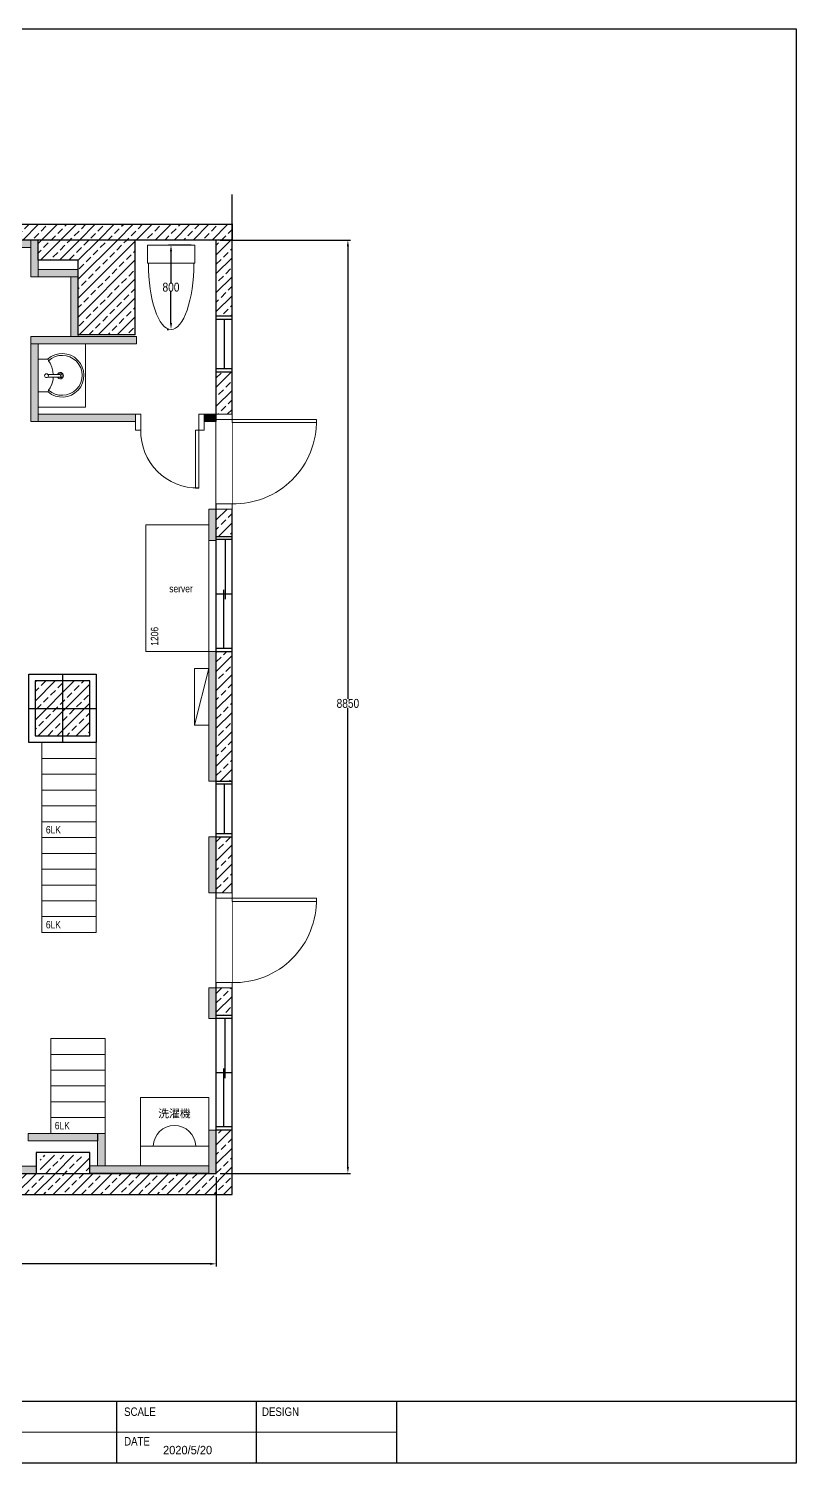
# Model space of a CAD drawing. Header units: millimetres. Extents: x -5127 to 14751, y -2750 to 19020.
# Drawn here: x 7470 to 14751, y -2750 to 10854 of the extents above; entities that cross this region are included whole.
import ezdxf

# ---------------------------------------------------------------- set-up
doc = ezdxf.new("R2010")
doc.units = ezdxf.units.MM
doc.set_wipeout_variables(frame=1)
doc.layers.add('1floor', color=252, linetype='Continuous')
doc.layers.add('1pillars', color=250, linetype='Continuous')
for name, color, linetype, lineweight in [('2furniture', 7, 'Continuous', 0), ('A-col-pattern', 8, 'Continuous', 0), ('A-desk', 250, 'Continuous', 15), ('dims', 8, 'Continuous', 0)]:
    doc.layers.add(name, color=color, linetype=linetype, lineweight=lineweight)
doc.styles.get("Standard").update_dxf_attribs({"font": 'ARIALN.TTF', "height": 70})
doc.dimstyles.new('mydim', dxfattribs={"dimscale": 1.2, "dimtxt": 70, "dimasz": 50, "dimexe": 20, "dimexo": 30, "dimgap": 0.09, "dimtad": 0, "dimtih": 1, "dimtoh": 1, "dimdec": 0, "dimzin": 0, "dimdsep": 46, "dimtxsty": 'Standard', "dimcen": 0, "dimclrd": 256, "dimclre": 256, "dimadec": 0, "dimazin": 0, "dimtfac": 1, "dimtdec": 0, "dimtofl": 0, "dimtmove": 0, "dimatfit": 3, "dimfxl": 1, "dimtolj": 1, "dimtzin": 0, "dimarcsym": 0})

# ---------------------------------------------------------------- blocks, each defined once
blk = doc.blocks.new('*U36')
at = {"layer": 'A-desk', "color": 0}
blk.add_lwpolyline([(-600, -300), (600, -300), (600, 300), (-600, 300)], close=True, dxfattribs=at)
blk = doc.blocks.new('*U22')
blk.add_wipeout([(0, 150), (402, 150), (900, 150), (900, 0), (0, 0)]).dxf.layer = 'A-col-pattern'
at = {"layer": 'A-col-pattern'}
for points in [[(50, 150), (80, 150), (80, 950), (50, 950)], [(0, 0), (50, 0), (50, 150), (0, 150)], [(850, 0), (900, 0), (900, 150), (850, 150)]]:
    blk.add_lwpolyline(points, close=True, dxfattribs=at)
blk.add_arc((68, 168), 782, 358.6506, 91.2877, dxfattribs=at)
blk = doc.blocks.new('*U72')
at = {"layer": '1floor'}
blk.add_hatch(color=113, dxfattribs=at).paths.add_polyline_path([(0, -18), (116, -18), (116, 52), (0, 52)])
at = {"layer": '1floor', "lineweight": 0}
blk.add_lwpolyline([(0, -18), (116, -18), (116, 52), (0, 52)], close=True, dxfattribs=at)
blk = doc.blocks.new('*D25')
at = {"layer": 'Defpoints', "color": 0}
for p in [(0, 0), (9250, 0), (9250, -858)]:
    blk.add_point(p, dxfattribs=at)
at = {"layer": 'dims', "lineweight": -2}
for p, q in [((0, -36), (0, -882)), ((9250, -36), (9250, -882)), ((60, -858), (4416, -858)), ((9190, -858), (4667, -858))]:
    blk.add_line(p, q, dxfattribs=at)
at = {"layer": 'dims'}
for points in [[(60, -848), (60, -868), (0, -858)], [(9190, -848), (9190, -868), (9250, -858)]]:
    blk.add_solid(points, dxfattribs=at)
at = {"layer": 'dims', "color": 0, "insert": (4542, -858), "char_height": 84, "attachment_point": 5}
blk.add_mtext('\\A1;9250', dxfattribs=at)
blk = doc.blocks.new('*D26')
at = {"layer": 'Defpoints', "color": 0}
for p in [(9250, 8850), (9250, 0), (10498, 0)]:
    blk.add_point(p, dxfattribs=at)
at = {"layer": 'dims', "lineweight": -2}
for p, q in [((9286, 8850), (10522, 8850)), ((10498, 8790), (10498, 4499)), ((10498, 60), (10498, 4413)), ((9286, 0), (10522, 0))]:
    blk.add_line(p, q, dxfattribs=at)
at = {"layer": 'dims'}
for points in [[(10488, 8790), (10508, 8790), (10498, 8850)], [(10488, 60), (10508, 60), (10498, 0)]]:
    blk.add_solid(points, dxfattribs=at)
at = {"layer": 'dims', "color": 0, "insert": (10498, 4456), "char_height": 84, "attachment_point": 5}
blk.add_mtext('\\A1;8850', dxfattribs=at)
blk = doc.blocks.new('*U65')
at = {"layer": '1floor'}
blk.add_hatch(color=113, dxfattribs=at).paths.add_polyline_path([(0, -18), (1002, -18), (1002, 52), (0, 52)])
at = {"layer": '1floor', "lineweight": 0}
blk.add_lwpolyline([(0, -18), (1002, -18), (1002, 52), (0, 52)], close=True, dxfattribs=at)
blk = doc.blocks.new('*U71')
at = {"layer": '1floor'}
blk.add_hatch(color=113, dxfattribs=at).paths.add_polyline_path([(0, -17.5), (350, -17.5), (350, 52.5), (0, 52.5)])
at = {"layer": '1floor', "lineweight": 0}
blk.add_lwpolyline([(0, -17.5), (350, -17.5), (350, 52.5), (0, 52.5)], close=True, dxfattribs=at)
blk = doc.blocks.new('*U70')
at = {"layer": '1floor'}
blk.add_hatch(color=113, dxfattribs=at).paths.add_polyline_path([(0, -18), (924, -18), (924, 52), (0, 52)])
at = {"layer": '1floor', "lineweight": 0}
blk.add_lwpolyline([(0, -18), (924, -18), (924, 52), (0, 52)], close=True, dxfattribs=at)
blk = doc.blocks.new('*D60')
at = {"layer": 'Defpoints', "color": 0}
for p in [(9046, 8803), (8820, 8003), (8821, 8003)]:
    blk.add_point(p, dxfattribs=at)
at = {"layer": 'dims', "lineweight": -2}
for p, q in [((9010, 8803), (8796, 8803)), ((8820, 8743), (8820, 8446)), ((8820, 8063), (8820, 8360)), ((8785, 8003), (8796, 8003))]:
    blk.add_line(p, q, dxfattribs=at)
at = {"layer": 'dims'}
for points in [[(8810, 8743), (8830, 8743), (8820, 8803)], [(8810, 8063), (8830, 8063), (8820, 8003)]]:
    blk.add_solid(points, dxfattribs=at)
at = {"layer": 'dims', "color": 0, "insert": (8820, 8403), "char_height": 84, "attachment_point": 5}
blk.add_mtext('\\A1;800', dxfattribs=at)
blk = doc.blocks.new('*U99')
blk.add_wipeout([(0, 150), (402, 150), (650, 150), (650, 0), (0, 0)]).dxf.layer = 'A-col-pattern'
at = {"layer": 'A-col-pattern'}
for points in [[(50, 150), (80, 150), (80, 700), (50, 700)], [(0, 0), (50, 0), (50, 150), (0, 150)], [(600, 0), (650, 0), (650, 150), (600, 150)]]:
    blk.add_lwpolyline(points, close=True, dxfattribs=at)
blk.add_arc((63, 163), 537, 358.6506, 91.2877, dxfattribs=at)
blk = doc.blocks.new('*U102')
at = {"layer": '1floor'}
blk.add_hatch(color=113, dxfattribs=at).paths.add_polyline_path([(0, -18), (7540, -18), (7540, 52), (0, 52)])
at = {"layer": '1floor', "lineweight": 0}
blk.add_lwpolyline([(0, -18), (7540, -18), (7540, 52), (0, 52)], close=True, dxfattribs=at)
blk = doc.blocks.new('*U122')
at = {"layer": '1floor'}
blk.add_hatch(color=113, dxfattribs=at).paths.add_polyline_path([(0, -18), (531, -18), (531, 52), (0, 52)])
at = {"layer": '1floor', "lineweight": 0}
blk.add_lwpolyline([(0, -18), (531, -18), (531, 52), (0, 52)], close=True, dxfattribs=at)
blk = doc.blocks.new('*U125')
at = {"layer": '1floor'}
blk.add_hatch(color=113, dxfattribs=at).paths.add_polyline_path([(0, -18), (299, -18), (299, 52), (0, 52)])
at = {"layer": '1floor', "lineweight": 0}
blk.add_lwpolyline([(0, -18), (299, -18), (299, 52), (0, 52)], close=True, dxfattribs=at)
blk = doc.blocks.new('*U128')
at = {"layer": '1floor'}
blk.add_hatch(color=113, dxfattribs=at).paths.add_polyline_path([(0, -18), (1230, -18), (1230, 52), (0, 52)])
at = {"layer": '1floor', "lineweight": 0}
blk.add_lwpolyline([(0, -18), (1230, -18), (1230, 52), (0, 52)], close=True, dxfattribs=at)
blk = doc.blocks.new('*U131')
at = {"layer": '1floor'}
blk.add_hatch(color=113, dxfattribs=at).paths.add_polyline_path([(0, -18), (290, -18), (290, 52), (0, 52)])
at = {"layer": '1floor', "lineweight": 0}
blk.add_lwpolyline([(0, -18), (290, -18), (290, 52), (0, 52)], close=True, dxfattribs=at)
blk = doc.blocks.new('*U134')
at = {"layer": '1floor'}
blk.add_hatch(color=113, dxfattribs=at).paths.add_polyline_path([(0, -18), (409, -18), (409, 52), (0, 52)])
at = {"layer": '1floor', "lineweight": 0}
blk.add_lwpolyline([(0, -18), (409, -18), (409, 52), (0, 52)], close=True, dxfattribs=at)
blk = doc.blocks.new('*U137')
at = {"layer": '1floor'}
blk.add_hatch(color=113, dxfattribs=at).paths.add_polyline_path([(0, -18), (1130, -18), (1130, 52), (0, 52)])
at = {"layer": '1floor', "lineweight": 0}
blk.add_lwpolyline([(0, -18), (1130, -18), (1130, 52), (0, 52)], close=True, dxfattribs=at)
blk = doc.blocks.new('*U140')
at = {"layer": '1floor'}
blk.add_hatch(color=113, dxfattribs=at).paths.add_polyline_path([(0, -18), (7490, -18), (7490, 52), (0, 52)])
at = {"layer": '1floor', "lineweight": 0}
blk.add_lwpolyline([(0, -18), (7490, -18), (7490, 52), (0, 52)], close=True, dxfattribs=at)
blk = doc.blocks.new('*U148')
at = {"layer": 'A-desk', "color": 0}
blk.add_lwpolyline([(-600, -300), (50, -300), (50, 350), (-600, 350)], close=True, dxfattribs=at)
blk = doc.blocks.new('*U151')
at = {"layer": '1floor'}
blk.add_hatch(color=113, dxfattribs=at).paths.add_polyline_path([(0, -18), (660, -18), (660, 52), (0, 52)])
at = {"layer": '1floor', "lineweight": 0}
blk.add_lwpolyline([(0, -18), (660, -18), (660, 52), (0, 52)], close=True, dxfattribs=at)
blk = doc.blocks.new('*U154')
at = {"layer": '1floor'}
blk.add_hatch(color=113, dxfattribs=at).paths.add_polyline_path([(0, -18), (308, -18), (308, 52), (0, 52)])
at = {"layer": '1floor', "lineweight": 0}
blk.add_lwpolyline([(0, -18), (308, -18), (308, 52), (0, 52)], close=True, dxfattribs=at)
blk = doc.blocks.new('lockers')
at = {"layer": '2furniture', "ltscale": 5}
blk.add_lwpolyline([(900, 0), (750, 0), (600, 0), (450, 0), (300, 0), (150, 0), (0, 0), (0, -514), (900, -514)], close=True, dxfattribs=at)
for points in [[(150, 0), (150, -514)], [(300, 0), (300, -514)], [(450, 0), (450, -514)], [(600, 0), (600, -514)], [(750, 0), (750, -514)]]:
    blk.add_lwpolyline(points, dxfattribs=at)
at = {"layer": '2furniture', "insert": (109, -37), "char_height": 70, "attachment_point": 1, "rotation": 270}
blk.add_mtext_dynamic_manual_height_columns('6LK', width=219.2, gutter_width=350, heights=[0], dxfattribs=at)
blk = doc.blocks.new('*U194')
at = {"layer": '1floor'}
blk.add_hatch(color=113, dxfattribs=at).paths.add_polyline_path([(0, -18), (565, -18), (565, 52), (0, 52)])
at = {"layer": '1floor', "lineweight": 0}
blk.add_lwpolyline([(0, -18), (565, -18), (565, 52), (0, 52)], close=True, dxfattribs=at)
blk = doc.blocks.new('*U198')
at = {"layer": '1floor'}
blk.add_hatch(color=113, dxfattribs=at).paths.add_polyline_path([(0, -17.5), (380, -17.5), (380, 52.5), (0, 52.5)])
at = {"layer": '1floor', "lineweight": 0}
blk.add_lwpolyline([(0, -17.5), (380, -17.5), (380, 52.5), (0, 52.5)], close=True, dxfattribs=at)
blk = doc.blocks.new('*U202')
at = {"layer": '1floor'}
blk.add_hatch(color=113, dxfattribs=at).paths.add_polyline_path([(0, -18), (735, -18), (735, 52), (0, 52)])
at = {"layer": '1floor', "lineweight": 0}
blk.add_lwpolyline([(0, -18), (735, -18), (735, 52), (0, 52)], close=True, dxfattribs=at)

msp = doc.modelspace()

# ---------------------------------------------------------------- hatches: boundary and pattern name
at = {"layer": '1floor'}
h = msp.add_hatch(dxfattribs=at)
h.set_pattern_fill('ANSI33', color=256, scale=20, style=0)
h.paths.add_polyline_path([(-450, 8850), (-450, 9000.2), (9400, 9000.2), (9400, 8850)])
at = {"layer": '1pillars'}
h = msp.add_hatch(dxfattribs=at)
h.set_pattern_fill('ANSI33', color=256, scale=20, style=0)
h.paths.add_polyline_path([(9400, 8850), (9250, 8850), (9250, 8130.3), (9400, 8130.3)])
h = msp.add_hatch(dxfattribs=at)
h.set_pattern_fill('ANSI33', color=256, scale=20, style=0)
h.paths.add_polyline_path([(9400, 7599), (9250, 7599), (9250, 7198.9), (9400, 7198.9)])
h = msp.add_hatch(dxfattribs=at)
h.set_pattern_fill('ANSI33', color=256, scale=20, style=0)
h.paths.add_polyline_path([(9400, 6298.9), (9250, 6298.9), (9250, 6039), (9400, 6039)])
h = msp.add_hatch(dxfattribs=at)
h.set_pattern_fill('ANSI33', color=256, scale=20, style=0)
h.paths.add_polyline_path([(9400, 4948.8), (9250, 4948.8), (9250, 3719), (9400, 3719)])
h = msp.add_hatch(dxfattribs=at)
h.set_pattern_fill('ANSI33', color=256, scale=20, style=0)
h.paths.add_polyline_path([(7531.2, 4148.7), (8050, 4148.7), (8050, 4669.4), (7531.2, 4669.4)])
h = msp.add_hatch(dxfattribs=at)
h.set_pattern_fill('ANSI33', color=256, scale=20, style=0)
h.paths.add_polyline_path([(9400, 3189.9), (9250, 3189.9), (9250, 2658.6), (9400, 2658.6)])
h = msp.add_hatch(dxfattribs=at)
h.set_pattern_fill('ANSI33', color=256, scale=20, style=0)
h.paths.add_polyline_path([(9400, 1758.6), (9250, 1758.6), (9250, 1498.6), (9400, 1498.6)])
h = msp.add_hatch(dxfattribs=at)
h.set_pattern_fill('ANSI33', color=256, scale=20, style=0)
h.paths.add_polyline_path([(0, 250), (-450, 250), (-450, -200), (9400, -200), (9400, 408.5), (9250, 408.5), (9250, 0), (7539.7, 0), (7539.7, 0), (0, 0), (0, 70)])
h = msp.add_hatch(dxfattribs=at)
h.set_pattern_fill('ANSI33', color=256, scale=20, style=0)
h.paths.add_polyline_path([(8050, 171), (7580.2, 171), (7580.2, 0), (8050, 0)])
at = {"layer": '2furniture'}
h = msp.add_hatch(dxfattribs=at)
h.set_pattern_fill('ANSI33', color=256, scale=20, style=0)
h.paths.add_polyline_path([(8000, 8850), (7559.8, 8850), (7559.8, 8660), (7939.8, 8660), (7939.8, 8000), (8000, 8000)])
h.paths.add_polyline_path([(8481.6, 8850), (8000, 8850), (8000, 8000), (8481.6, 8000)])
h.paths.add_polyline_path([(8481.6, 8000), (8000, 8000), (8000, 7950.3), (8481.6, 7950.3)])
h.paths.add_polyline_path([(8000, 8000), (7939.8, 8000), (7939.8, 7950.3), (8000, 7950.3)])

# ---------------------------------------------------------------- linework, layer by layer
for p, q in [((-5126.7, -2159), (14751.3, -2159)), ((8301.7, -2159), (8301.7, -2749.6)), ((9628.9, -2159), (9628.9, -2749.6)), ((10958.2, -2159), (10958.2, -2749.6)), ((1342, -2442.7), (10958.2, -2454.3))]:
    msp.add_line(p, q)
at = {"layer": '1floor', "color": 7}
for p, q in [((9400, -200), (9400, 9283.5)), ((-450, -200), (9400, -200))]:
    msp.add_line(p, q, dxfattribs=at)
at = {"layer": '1floor', "color": 7, "lineweight": 30}
for p, q in [((9250, 8850), (0, 8850)), ((7559.8, 8660), (7559.8, 8850)), ((8481.6, 7950.3), (8481.6, 8850)), ((9250, 0), (9250, 8850)), ((7939.8, 8660), (7559.8, 8660)), ((7939.8, 7950.3), (7939.8, 8660)), ((8481.6, 7950.3), (7939.8, 7950.3)), ((0, 0), (9250, 0))]:
    msp.add_line(p, q, dxfattribs=at)
at = {"layer": '1floor'}
for p, q in [((9250, 8130.3), (9400.3, 8130.3)), ((9250, 8100.6), (9400, 8100.6)), ((9325, 8100.6), (9325, 7630.7)), ((9250, 7630.7), (9400, 7630.7)), ((9250, 7599), (9400, 7599)), ((9250, 6039), (9400, 6039)), ((9400, 6009.3), (9250, 6009.3)), ((9334.7, 6009.3), (9334.7, 5444.2)), ((9250, 5495), (9400, 5495)), ((9317.7, 5533.1), (9317.7, 4978.5)), ((9400, 4978.5), (9250, 4978.5)), ((9250, 4948.8), (9400, 4948.8)), ((9250, 3719), (9400, 3719)), ((9400, 3689.4), (9250, 3689.4)), ((9325, 3689.4), (9325, 3219.5)), ((9400, 3219.5), (9250, 3219.5)), ((9250, 3189.9), (9400, 3189.9)), ((9250, 1498.6), (9400.3, 1498.6)), ((9400, 1469), (9250, 1469)), ((9334.7, 903.8), (9334.7, 1469)), ((9402.4, 954.6), (9250, 954.6)), ((9317.7, 992.7), (9317.7, 440.3)), ((9400, 440.3), (9250, 440.3)), ((9400, 408.5), (9250, 408.5)), ((0, 0), (9250, 0))]:
    msp.add_line(p, q, dxfattribs=at)
msp.add_lwpolyline([(-450, 8850), (-450, 9000.2), (9400, 9000.2), (9400, 8850)], close=True, dxfattribs=at)
at = {"layer": '1floor', "color": 7, "lineweight": 30}
for points in [[(7531.2, 4148.7), (8050, 4148.7), (8050, 4669.4), (7531.2, 4669.4)], [(8049.8, 199), (7539.7, 199), (7539.7, 0), (8050, 0)]]:
    msp.add_lwpolyline(points, close=True, dxfattribs=at)
at = {"layer": '1pillars', "ltscale": 5}
for p, q in [((7790.6, 4734.1), (7790.6, 4084.1)), ((7470.6, 4409.1), (8110.6, 4409.1))]:
    msp.add_line(p, q, dxfattribs=at)
msp.add_lwpolyline([(7470.6, 4734.1), (8110.6, 4734.1), (8110.6, 4084.1), (7470.6, 4084.1)], close=True, dxfattribs=at)
at = {"layer": '1pillars'}
msp.add_point((9400, 9000.2), dxfattribs=at)
at = {"layer": '2furniture', "ltscale": 5}
for p, q in [((7489.8, 8779.9), (7489.8, 8499.9)), ((7489.8, 8499.9), (7869.8, 8499.9))]:
    msp.add_line(p, q, dxfattribs=at)
at = {"layer": '2furniture'}
msp.add_line((9180, 4788.4), (9042.4, 4248.6), dxfattribs=at)
for points in [[(8595.8, 8630.3), (8595.8, 8803), (9045.8, 8803), (9045.8, 8630.3)], [(8009.6, 7864.5), (8009.6, 7265.5), (7559.8, 7265.5), (7559.8, 7864.5)], [(9180, 4248.6), (9180, 4788.4), (9042.4, 4788.4), (9042.4, 4248.6)]]:
    msp.add_lwpolyline(points, close=True, dxfattribs=at)
for points in [[(7702, 7551.2), (7702, 7523.7), (7689.9, 7483.5), (7673, 7447.5), (7659.4, 7428.1), (7654.7, 7409.8), (7559.8, 7409.8), (7559.8, 7720.6), (7653.7, 7720.6), (7657.5, 7705), (7673, 7682.5), (7689.9, 7644.4), (7700.5, 7606.3), (7701.6, 7576.7)], [(7652, 7576.7), (7768.2, 7576.7), (7770.4, 7564), (7768.2, 7551.3), (7652, 7551.2)], [(7654.5, 7576.7), (7654.5, 7576.7)]]:
    msp.add_lwpolyline(points, dxfattribs=at)
at = {"layer": '2furniture', "color": 241, "ltscale": 5}
msp.add_lwpolyline([(8530, 258.7), (9180, 258.7)], dxfattribs=at)
at = {"layer": '2furniture'}
msp.add_circle((7639.1, 7564), 18.1, dxfattribs=at)
for centre, radius, start, end in [((7787.8, 7567.5), 206.4, 229.82983, 132.08968), ((7787.8, 7567.5), 189.5, 227.346, 133.44216), ((7770.4, 7564), 29.6, 205.38082, 154.61918), ((7770.4, 7564), 18.7, 222.81049, 137.18951)]:
    msp.add_arc(centre, radius, start, end, dxfattribs=at)
at = {"layer": '2furniture', "color": 241, "ltscale": 5}
msp.add_arc((8852.5, 252.1), 201.9, 1.87836, 178.12164, dxfattribs=at)
at = {"layer": '2furniture'}
msp.add_ellipse((8820.8, 8630.3), major_axis=(0, -627.2), ratio=0.343762, start_param=4.712389, end_param=7.8539816, dxfattribs=at)

# ---------------------------------------------------------------- block references
at = {"layer": '1floor'}
for name, p, rotation in [('*U140', (7489.8, 8832.4), 180), ('*U71', (7507.3, 8849.9), 270), ('*U194', (7887.3, 8499.9), 270), ('*U65', (8492.2, 7917), 180), ('*U202', (7507.3, 7864.5), 270), ('*U128', (9197.5, 4948.8), 270), ('*U134', (9197.5, 408.5), 270), ('*U151', (8124.9, 360.9), 180), ('*U154', (8142.4, 378.4), 270), ('*U137', (9180, 52.5), 180)]:
    msp.add_blockref(name, p, dxfattribs=dict(at, rotation=rotation))
for name, p in [('*U198', (7559.8, 8517.4)), ('*U70', (7559.8, 7147.4)), ('*U102', (0, 17.5))]:
    msp.add_blockref(name, p, dxfattribs=at)
at = {"layer": '2furniture'}
for name, p, rotation in [('*U36', (8880, 5549.5), 270), ('lockers', (7596.4, 3184.1), 90), ('lockers', (7596.4, 2284.1), 90), ('lockers', (7680.7, 378.4), 90)]:
    msp.add_blockref(name, p, dxfattribs=dict(at, rotation=rotation))
at = {"layer": '2furniture', "color": 241}
msp.add_blockref('*U148', (9130, 370), dxfattribs=at)

# ---------------------------------------------------------------- texts
at = {"char_height": 80, "attachment_point": 1}
for s, width, insert in [('SCALE', 455.125, (8375.4, -2220.3)), ('DESIGN', 455.125, (9683.5, -2220.3)), ('DATE', 455.125, (8375.4, -2500.9)), ('\\A1;{\\fMS PGothic|b0|i0|c128|p50;2020/5/20}', 884.066, (8744.8, -2584.2))]:
    msp.add_mtext_dynamic_manual_height_columns(s, width=width, gutter_width=12.5, heights=[0], dxfattribs=dict(at, insert=insert))
at = {"layer": '2furniture', "insert": (8803.6, 5579.5), "char_height": 70, "attachment_point": 1}
msp.add_mtext_dynamic_manual_height_columns('server', width=226.571, gutter_width=350, heights=[0], dxfattribs=at)
at = {"layer": '2furniture', "insert": (8629.2, 5003.1), "char_height": 70, "attachment_point": 1, "rotation": 90}
msp.add_mtext_dynamic_manual_height_columns('1206', width=226.571, gutter_width=350, heights=[0], dxfattribs=at)
at = {"layer": '2furniture', "color": 241, "insert": (8852.5, 562.8), "char_height": 75, "attachment_point": 5}
msp.add_mtext_dynamic_manual_height_columns('{\\fMS PGothic|b0|i0|c128|p50;洗濯機}', width=657.43, gutter_width=12.5, heights=[0], dxfattribs=at)

# ---------------------------------------------------------------- dimensions: what is measured, and where the dimension line sits
at = {"layer": 'dims'}
dim = msp.add_linear_dim(base=(8820.3, 8003), p1=(9045.8, 8803), p2=(8820.8, 8003), angle=90, dimstyle='mydim', dxfattribs=at)
dim.commit()
dim.dimension.update_dxf_attribs({"geometry": '*D60', "text_midpoint": (8820.3, 8403)})
dim = msp.add_linear_dim(base=(9250, -858.2), p1=(0, 0), p2=(9250, 0), dimstyle='mydim', dxfattribs=at)
dim.commit()
dim.dimension.update_dxf_attribs({"geometry": '*D25', "text_midpoint": (4541.6, -858.2), "dimtype": 160})

# ---------------------------------------------------------------- next in the draw order: block references
at = {"layer": '1floor', "rotation": 270}
for p in [(9250, 7198.9), (9250, 2658.6)]:
    msp.add_blockref('*U22', p, dxfattribs=at)

# ---------------------------------------------------------------- next in the draw order: linework, layer by layer
msp.add_lwpolyline([(-5126.7, 10852.4), (14751.3, 10854.5), (14751.3, -2749.6), (-5126.7, -2749.6)], close=True)

# ---------------------------------------------------------------- next in the draw order: block references
at = {"layer": '1floor'}
for name, p, rotation in [('*U72', (9250, 7181.4), 180), ('*U125', (9197.5, 6298.9), 270), ('*U122', (9197.5, 3189.9), 270), ('*U131', (9197.5, 1758.6), 270)]:
    msp.add_blockref(name, p, dxfattribs=dict(at, rotation=rotation))

# ---------------------------------------------------------------- next in the draw order: dimensions: what is measured, and where the dimension line sits
at = {"layer": 'dims'}
dim = msp.add_linear_dim(base=(10498, 0), p1=(9250, 8850), p2=(9250, 0), angle=90, dimstyle='mydim', dxfattribs=at)
dim.commit()
dim.dimension.update_dxf_attribs({"geometry": '*D26', "text_midpoint": (10498, 4455.7), "dimtype": 160})

# ---------------------------------------------------------------- next in the draw order: block references
at = {"layer": '1floor', "rotation": 180}
msp.add_blockref('*U99', (9133.6, 7198.9), dxfattribs=at)

doc.saveas('drawing.dxf')
